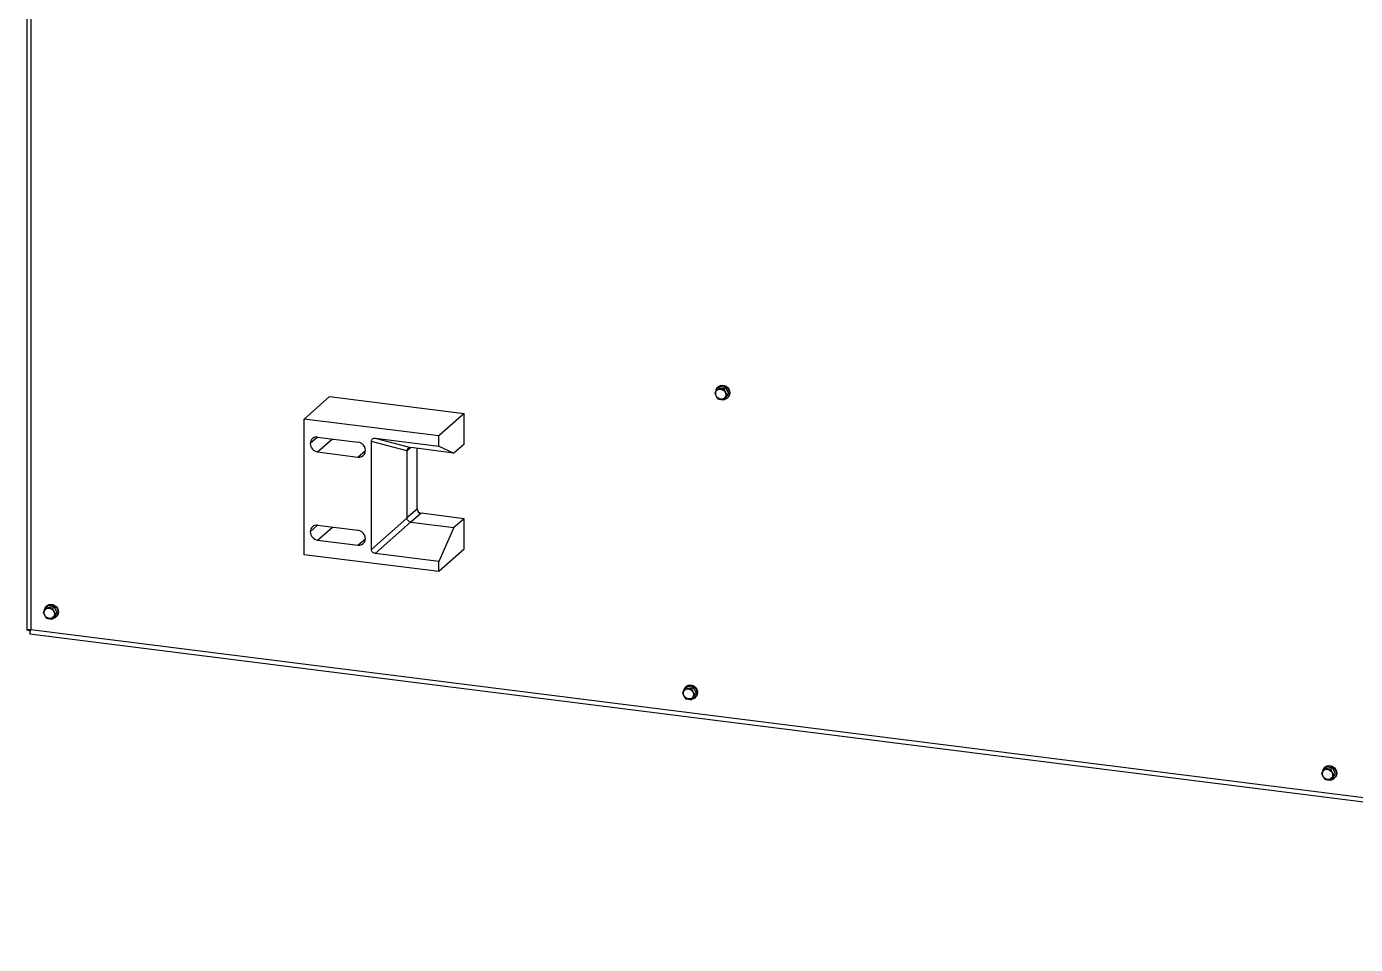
# Paper-space layout '_Dimetrico' of a CAD drawing. Header units: millimetres. Extents: x -872 to 994, y -625 to 651.
# Drawn here: x -872 to 52, y -625 to 13 of the extents above; entities that cross this region are included whole.
import ezdxf

# ---------------------------------------------------------------- set-up
doc = ezdxf.new("R2010")
doc.units = ezdxf.units.MM

psp = doc.layouts.new('_Dimetrico')

# ---------------------------------------------------------------- linework, layer by layer
at = {"color": 7, "linetype": 'Continuous', "lineweight": 25}
for p, q in [((-872.07, 567.09), (-872.07, -406.39)), ((-869.16, 564.02), (-869.16, -406.13)), ((-391.57, -238.26), (-390.51, -237.32)), ((-391.2, -237.21), (-391.48, -237.46)), ((-386.19, -237.87), (-390.51, -237.32)), ((-387.25, -238.8), (-386.19, -237.87)), ((-384.03, -241.91), (-386.19, -237.87)), ((-679.18, -259.79), (-661.5, -244.2)), ((-661.5, -244.2), (-567.96, -255.99)), ((-393.1, -242.02), (-393.73, -241.76)), ((-387.25, -246.35), (-386.19, -245.41)), ((-386.19, -245.41), (-384.03, -241.91)), ((-386.08, -242.9), (-385.09, -242.85)), ((-385.09, -242.85), (-384.03, -241.91)), ((-384.87, -244.96), (-384.59, -244.71)), ((-383.98, -244.03), (-384.59, -244.71)), ((-383.98, -244.03), (-384.26, -244.28)), ((-567.96, -255.99), (-585.64, -271.58)), ((-567.96, -277.2), (-567.96, -255.99)), ((-585.64, -271.58), (-679.18, -259.79)), ((-679.18, -354.07), (-679.18, -259.79)), ((-669.83, -272.29), (-674.97, -276.82)), ((-669.83, -272.29), (-641.76, -275.82)), ((-669.83, -282.66), (-659.54, -273.58)), ((-632.41, -350.37), (-632.41, -275.29)), ((-607.75, -281.85), (-632.41, -275.29)), ((-629.9, -273.07), (-585.64, -278.65)), ((-629.9, -273.07), (-605.24, -279.64)), ((-585.64, -278.65), (-585.64, -271.58)), ((-669.83, -282.66), (-641.76, -286.19)), ((-641.76, -286.19), (-636.62, -281.66)), ((-604.96, -279.67), (-607.77, -282.14)), ((-607.77, -282.14), (-607.77, -328.34)), ((-575.03, -283.44), (-604.96, -279.67)), ((-600.7, -322.1), (-600.7, -280.2)), ((-585.64, -278.65), (-575.03, -283.44)), ((-567.96, -277.2), (-575.03, -283.44)), ((-607.77, -328.34), (-600.7, -322.1)), ((-632.41, -350.37), (-607.75, -328.62)), ((-605.24, -331.46), (-629.9, -353.21)), ((-597.89, -325.29), (-604.96, -331.52)), ((-604.96, -331.52), (-575.03, -335.29)), ((-567.96, -329.06), (-597.89, -325.29)), ((-567.96, -329.06), (-575.03, -335.29)), ((-567.96, -350.27), (-567.96, -329.06)), ((-669.83, -333.57), (-674.97, -338.11)), ((-669.83, -333.57), (-641.76, -337.1)), ((-669.83, -343.94), (-659.54, -334.87)), ((-575.03, -335.29), (-585.64, -358.79)), ((-669.83, -343.94), (-641.76, -347.48)), ((-641.76, -347.48), (-636.62, -342.94)), ((-567.96, -350.27), (-585.64, -365.86)), ((-585.64, -365.86), (-679.18, -354.07)), ((-585.64, -358.79), (-629.9, -353.21)), ((-585.64, -365.86), (-585.64, -358.79)), ((-859.87, -394.4), (-860.51, -394.14)), ((-858.35, -390.64), (-857.28, -389.71)), ((-857.97, -389.59), (-858.25, -389.84)), ((-852.96, -390.25), (-857.28, -389.71)), ((-854.02, -391.19), (-852.96, -390.25)), ((-850.8, -394.29), (-852.96, -390.25)), ((-852.96, -397.79), (-850.8, -394.29)), ((-852.85, -395.28), (-851.86, -395.23)), ((-851.86, -395.23), (-850.8, -394.29)), ((-851.64, -397.34), (-851.36, -397.09)), ((-850.75, -396.42), (-851.36, -397.09)), ((-850.75, -396.42), (-851.03, -396.67)), ((-871.19, -406.43), (-870.38, -406.54)), ((-870.38, -406.54), (-870.08, -406.27)), ((-870.38, -406.54), (-870.38, -406.32)), ((-869.16, -406.13), (841.71, -621.68)), ((-854.02, -398.73), (-852.96, -397.79)), ((-869.79, -408.98), (844.39, -624.95)), ((-869.72, -408.1), (-869.72, -407.29)), ((-869.5, -407.31), (-869.72, -407.29)), ((-415.55, -450.38), (-416.18, -450.12)), ((-414.02, -446.62), (-412.96, -445.69)), ((-413.65, -445.57), (-413.93, -445.82)), ((-408.64, -446.23), (-412.96, -445.69)), ((-409.7, -447.17), (-408.64, -446.23)), ((-406.48, -450.27), (-408.64, -446.23)), ((-408.64, -453.77), (-406.48, -450.27)), ((-408.53, -451.26), (-407.54, -451.21)), ((-407.54, -451.21), (-406.48, -450.27)), ((-406.43, -452.4), (-407.04, -453.07)), ((-406.43, -452.4), (-406.71, -452.64)), ((-409.7, -454.71), (-408.64, -453.77)), ((-407.32, -453.32), (-407.04, -453.07)), ((28.77, -506.36), (28.14, -506.1)), ((30.3, -502.6), (31.36, -501.66)), ((30.67, -501.55), (30.39, -501.8)), ((35.68, -502.21), (31.36, -501.66)), ((34.62, -503.14), (35.68, -502.21)), ((37.84, -506.25), (35.68, -502.21)), ((35.68, -509.75), (37.84, -506.25)), ((35.79, -507.24), (36.78, -507.19)), ((36.78, -507.19), (37.84, -506.25)), ((34.62, -510.69), (35.68, -509.75)), ((37, -509.3), (37.29, -509.05)), ((37.89, -508.37), (37.29, -509.05)), ((37.89, -508.37), (37.61, -508.62))]:
    psp.add_line(p, q, dxfattribs=at)
at = {"color": 7, "linetype": 'Continuous', "lineweight": 25, "flags": 128}
for points in [[(-393.1, -242.02), (-392.93, -240.95), (-392.43, -240.02), (-391.65, -239.34), (-390.68, -238.96), (-389.59, -238.92), (-388.51, -239.23), (-387.53, -239.86), (-386.75, -240.74), (-386.25, -241.79), (-386.08, -242.9)], [(-392.82, -240.04), (-392.65, -239.29), (-392.09, -238.14)], [(-392.09, -238.14), (-391.21, -237.24), (-390.09, -236.67), (-388.81, -236.46), (-387.48, -236.64), (-386.2, -237.19), (-385.09, -238.06), (-384.22, -239.19), (-383.68, -240.48), (-383.5, -241.84), (-383.7, -243.14), (-384.26, -244.28)], [(-391.2, -237.21), (-390.93, -236.99), (-389.8, -236.42), (-388.52, -236.21), (-387.19, -236.39), (-385.92, -236.94), (-384.8, -237.81), (-383.94, -238.94), (-383.4, -240.24), (-383.22, -241.59), (-383.42, -242.89), (-383.98, -244.03)], [(-386.08, -242.9), (-386.25, -243.97), (-386.75, -244.9), (-387.53, -245.58), (-388.51, -245.96), (-389.59, -246), (-390.68, -245.69), (-391.65, -245.06), (-392.43, -244.18), (-392.93, -243.13), (-393.1, -242.02)], [(-641.76, -286.19), (-640.43, -286.18), (-639.19, -285.82), (-638.13, -285.13), (-637.31, -284.16), (-636.79, -282.98), (-636.62, -281.66), (-636.79, -280.29), (-637.31, -278.98), (-638.13, -277.8), (-639.19, -276.84), (-640.43, -276.17), (-641.76, -275.82)], [(-641.76, -347.48), (-640.43, -347.47), (-639.19, -347.1), (-638.13, -346.41), (-637.31, -345.44), (-636.79, -344.26), (-636.62, -342.94), (-636.79, -341.57), (-637.31, -340.26), (-638.13, -339.08), (-639.19, -338.12), (-640.43, -337.45), (-641.76, -337.1)], [(-859.87, -394.4), (-859.7, -393.33), (-859.2, -392.4), (-858.43, -391.72), (-857.45, -391.34), (-856.36, -391.3), (-855.28, -391.61), (-854.3, -392.24), (-853.52, -393.12), (-853.02, -394.17), (-852.85, -395.28)], [(-852.85, -395.28), (-853.02, -396.35), (-853.52, -397.28), (-854.3, -397.96), (-855.28, -398.34), (-856.36, -398.38), (-857.45, -398.07), (-858.43, -397.44), (-859.2, -396.56), (-859.7, -395.51), (-859.87, -394.4)], [(-859.59, -392.42), (-859.43, -391.67), (-858.86, -390.52)], [(-858.86, -390.52), (-857.98, -389.63), (-856.86, -389.05), (-855.58, -388.84), (-854.25, -389.02), (-852.97, -389.57), (-851.86, -390.44), (-850.99, -391.57), (-850.45, -392.87), (-850.27, -394.22), (-850.47, -395.52), (-851.03, -396.67)], [(-857.97, -389.59), (-857.7, -389.38), (-856.58, -388.8), (-855.3, -388.59), (-853.96, -388.77), (-852.69, -389.32), (-851.58, -390.19), (-850.71, -391.32), (-850.17, -392.62), (-849.99, -393.97), (-850.19, -395.27), (-850.75, -396.42)], [(-415.55, -450.38), (-415.38, -449.31), (-414.88, -448.38), (-414.1, -447.7), (-413.12, -447.32), (-412.04, -447.28), (-410.96, -447.59), (-409.98, -448.22), (-409.2, -449.1), (-408.7, -450.15), (-408.53, -451.26)], [(-408.53, -451.26), (-408.7, -452.33), (-409.2, -453.26), (-409.98, -453.94), (-410.96, -454.32), (-412.04, -454.36), (-413.12, -454.05), (-414.1, -453.42), (-414.88, -452.54), (-415.38, -451.49), (-415.55, -450.38)], [(-415.27, -448.4), (-415.1, -447.65), (-414.54, -446.5)], [(-414.54, -446.5), (-413.66, -445.6), (-412.54, -445.03), (-411.26, -444.82), (-409.93, -445), (-408.65, -445.55), (-407.54, -446.42), (-406.67, -447.55), (-406.13, -448.85), (-405.95, -450.2), (-406.15, -451.5), (-406.71, -452.64)], [(-413.65, -445.57), (-413.38, -445.36), (-412.25, -444.78), (-410.97, -444.57), (-409.64, -444.75), (-408.37, -445.3), (-407.25, -446.17), (-406.39, -447.3), (-405.85, -448.6), (-405.67, -449.95), (-405.87, -451.25), (-406.43, -452.4)], [(28.77, -506.36), (28.94, -505.29), (29.44, -504.36), (30.22, -503.68), (31.2, -503.3), (32.28, -503.26), (33.37, -503.57), (34.34, -504.2), (35.12, -505.08), (35.62, -506.13), (35.79, -507.24)], [(35.79, -507.24), (35.62, -508.31), (35.12, -509.24), (34.34, -509.92), (33.37, -510.3), (32.28, -510.34), (31.2, -510.03), (30.22, -509.4), (29.44, -508.52), (28.94, -507.47), (28.77, -506.36)], [(29.05, -504.38), (29.22, -503.63), (29.78, -502.48)], [(29.78, -502.48), (30.66, -501.58), (31.78, -501.01), (33.07, -500.8), (34.4, -500.98), (35.67, -501.53), (36.79, -502.4), (37.65, -503.53), (38.19, -504.82), (38.37, -506.18), (38.17, -507.48), (37.61, -508.62)], [(30.67, -501.55), (30.94, -501.33), (32.07, -500.76), (33.35, -500.55), (34.68, -500.73), (35.95, -501.28), (37.07, -502.15), (37.93, -503.28), (38.48, -504.58), (38.66, -505.93), (38.46, -507.23), (37.89, -508.37)]]:
    psp.add_lwpolyline(points, dxfattribs=at)
at = {"color": 7, "linetype": 'Continuous', "lineweight": 25}
for centre, radius, start, end in [((-387.49, -241.98), 3.97, 281.26344, 324.57956), ((-670.49, -276.71), 4.48, 81.39863, 181.42061), ((-668.96, -276.71), 6.01, 181.05871, 261.76054), ((-597.42, -322.04), 3.28, 181.05871, 261.76054), ((-670.49, -338), 4.48, 81.39863, 181.42061), ((-668.96, -338), 6.01, 181.05871, 261.76054), ((-854.26, -394.37), 3.97, 281.26344, 324.57956), ((-409.94, -450.35), 3.97, 281.26344, 324.57956), ((34.38, -506.33), 3.97, 281.26344, 324.57956)]:
    psp.add_arc(centre, radius, start, end, dxfattribs=at)
for points, knots in [([(-391.57, -238.26), (-392, -238.9), (-392.84, -240.18), (-393.44, -241.23), (-393.73, -241.76)], [0, 0, 0, 0, 0.499067, 1, 1, 1, 1]), ([(-387.25, -238.8), (-388.04, -238.77), (-389.6, -238.7), (-390.92, -238.41), (-391.57, -238.26)], [0, 0, 0, 0, 0.500142, 1, 1, 1, 1]), ([(-385.09, -242.85), (-385.52, -242.23), (-386.36, -240.99), (-386.96, -239.54), (-387.25, -238.8)], [0, 0, 0, 0, 0.499067, 1, 1, 1, 1]), ([(-393.73, -241.76), (-393.44, -242.49), (-392.84, -243.95), (-392, -245.18), (-391.57, -245.8)], [0, 0, 0, 0, 0.499067, 1, 1, 1, 1]), ([(-391.57, -245.8), (-390.92, -245.95), (-389.6, -246.24), (-388.04, -246.31), (-387.25, -246.35)], [0, 0, 0, 0, 0.499858, 1, 1, 1, 1]), ([(-387.25, -246.35), (-386.96, -245.82), (-386.36, -244.77), (-385.52, -243.49), (-385.09, -242.85)], [0, 0, 0, 0, 0.499067, 1, 1, 1, 1]), ([(-632.41, -275.29), (-632.37, -274.92), (-632.29, -274.18), (-631.63, -273.4), (-630.77, -273.04), (-630.19, -273.06), (-629.9, -273.07)], [0, 0, 0, 0, 0.278634, 0.559516, 0.780951, 1, 1, 1, 1]), ([(-607.77, -282.14), (-607.77, -282.09), (-607.77, -281.99), (-607.75, -281.89), (-607.75, -281.85)], [0, 0, 0, 0, 0.557393, 1, 1, 1, 1]), ([(-607.75, -281.85), (-607.65, -281.49), (-607.46, -280.76), (-606.77, -280.02), (-606, -279.64), (-605.49, -279.64), (-605.24, -279.64)], [0, 0, 0, 0, 0.273913, 0.56133, 0.78599, 1, 1, 1, 1]), ([(-605.24, -279.64), (-605.19, -279.64), (-605.1, -279.65), (-605.01, -279.66), (-604.96, -279.67)], [0, 0, 0, 0, 0.562315, 1, 1, 1, 1]), ([(-607.75, -328.62), (-607.75, -328.57), (-607.77, -328.48), (-607.77, -328.38), (-607.77, -328.34)], [0, 0, 0, 0, 0.562315, 1, 1, 1, 1]), ([(-605.24, -331.46), (-605.56, -331.33), (-606.21, -331.05), (-607.01, -330.26), (-607.54, -329.41), (-607.68, -328.88), (-607.75, -328.62)], [0, 0, 0, 0, 0.273913, 0.56133, 0.78599, 1, 1, 1, 1]), ([(-604.96, -331.52), (-605.02, -331.51), (-605.11, -331.5), (-605.2, -331.47), (-605.24, -331.46)], [0, 0, 0, 0, 0.557393, 1, 1, 1, 1]), ([(-629.9, -353.21), (-630.27, -353.13), (-631.01, -352.95), (-631.87, -352.18), (-632.34, -351.26), (-632.38, -350.66), (-632.41, -350.37)], [0, 0, 0, 0, 0.278634, 0.559516, 0.780951, 1, 1, 1, 1]), ([(-858.35, -390.64), (-858.77, -391.28), (-859.61, -392.56), (-860.21, -393.61), (-860.51, -394.14)], [0, 0, 0, 0, 0.499067, 1, 1, 1, 1]), ([(-860.51, -394.14), (-860.21, -394.87), (-859.62, -396.33), (-858.77, -397.56), (-858.35, -398.18)], [0, 0, 0, 0, 0.499067, 1, 1, 1, 1]), ([(-854.02, -391.19), (-854.81, -391.15), (-856.37, -391.08), (-857.69, -390.79), (-858.35, -390.64)], [0, 0, 0, 0, 0.500142, 1, 1, 1, 1]), ([(-851.86, -395.23), (-852.29, -394.61), (-853.13, -393.38), (-853.73, -391.92), (-854.02, -391.19)], [0, 0, 0, 0, 0.499067, 1, 1, 1, 1]), ([(-854.02, -398.73), (-853.73, -398.2), (-853.14, -397.15), (-852.29, -395.87), (-851.86, -395.23)], [0, 0, 0, 0, 0.499067, 1, 1, 1, 1]), ([(-869.16, -406.13), (-869.69, -406.22), (-870.76, -406.4), (-871.73, -406.44), (-872.17, -406.41), (-872.06, -406.39), (-872.05, -406.39)], [0, 0, 0, 0, 0.324782, 0.649564, 0.974345, 1, 1, 1, 1]), ([(-869.78, -408.96), (-869.79, -408.97), (-869.81, -409.08), (-869.79, -408.64), (-869.63, -407.68), (-869.32, -406.65), (-869.16, -406.13)], [0, 0, 0, 0, 0.025655, 0.350436, 0.675218, 1, 1, 1, 1]), ([(-858.35, -398.18), (-857.69, -398.33), (-856.37, -398.62), (-854.81, -398.69), (-854.02, -398.73)], [0, 0, 0, 0, 0.499858, 1, 1, 1, 1]), ([(-414.02, -446.62), (-414.45, -447.26), (-415.29, -448.54), (-415.89, -449.59), (-416.18, -450.12)], [0, 0, 0, 0, 0.499067, 1, 1, 1, 1]), ([(-416.18, -450.12), (-415.89, -450.85), (-415.29, -452.31), (-414.45, -453.54), (-414.02, -454.16)], [0, 0, 0, 0, 0.499067, 1, 1, 1, 1]), ([(-409.7, -447.17), (-410.49, -447.13), (-412.05, -447.06), (-413.37, -446.77), (-414.02, -446.62)], [0, 0, 0, 0, 0.500142, 1, 1, 1, 1]), ([(-407.54, -451.21), (-407.97, -450.59), (-408.81, -449.36), (-409.41, -447.9), (-409.7, -447.17)], [0, 0, 0, 0, 0.499067, 1, 1, 1, 1]), ([(-409.7, -454.71), (-409.41, -454.18), (-408.81, -453.13), (-407.97, -451.85), (-407.54, -451.21)], [0, 0, 0, 0, 0.499067, 1, 1, 1, 1]), ([(-414.02, -454.16), (-413.37, -454.31), (-412.05, -454.6), (-410.49, -454.67), (-409.7, -454.71)], [0, 0, 0, 0, 0.499858, 1, 1, 1, 1]), ([(30.3, -502.6), (29.88, -503.24), (29.03, -504.52), (28.44, -505.57), (28.14, -506.1)], [0, 0, 0, 0, 0.499067, 1, 1, 1, 1]), ([(28.14, -506.1), (28.43, -506.83), (29.03, -508.29), (29.87, -509.52), (30.3, -510.14)], [0, 0, 0, 0, 0.499067, 1, 1, 1, 1]), ([(34.62, -503.14), (33.84, -503.11), (32.27, -503.04), (30.95, -502.75), (30.3, -502.6)], [0, 0, 0, 0, 0.500142, 1, 1, 1, 1]), ([(36.78, -507.19), (36.36, -506.57), (35.51, -505.33), (34.92, -503.88), (34.62, -503.14)], [0, 0, 0, 0, 0.499067, 1, 1, 1, 1]), ([(34.62, -510.69), (34.91, -510.16), (35.51, -509.11), (36.35, -507.83), (36.78, -507.19)], [0, 0, 0, 0, 0.499067, 1, 1, 1, 1]), ([(30.3, -510.14), (30.95, -510.29), (32.27, -510.58), (33.84, -510.65), (34.62, -510.69)], [0, 0, 0, 0, 0.499858, 1, 1, 1, 1])]:
    psp.add_open_spline(points, degree=3, knots=knots, dxfattribs=at)

doc.saveas('drawing.dxf')
